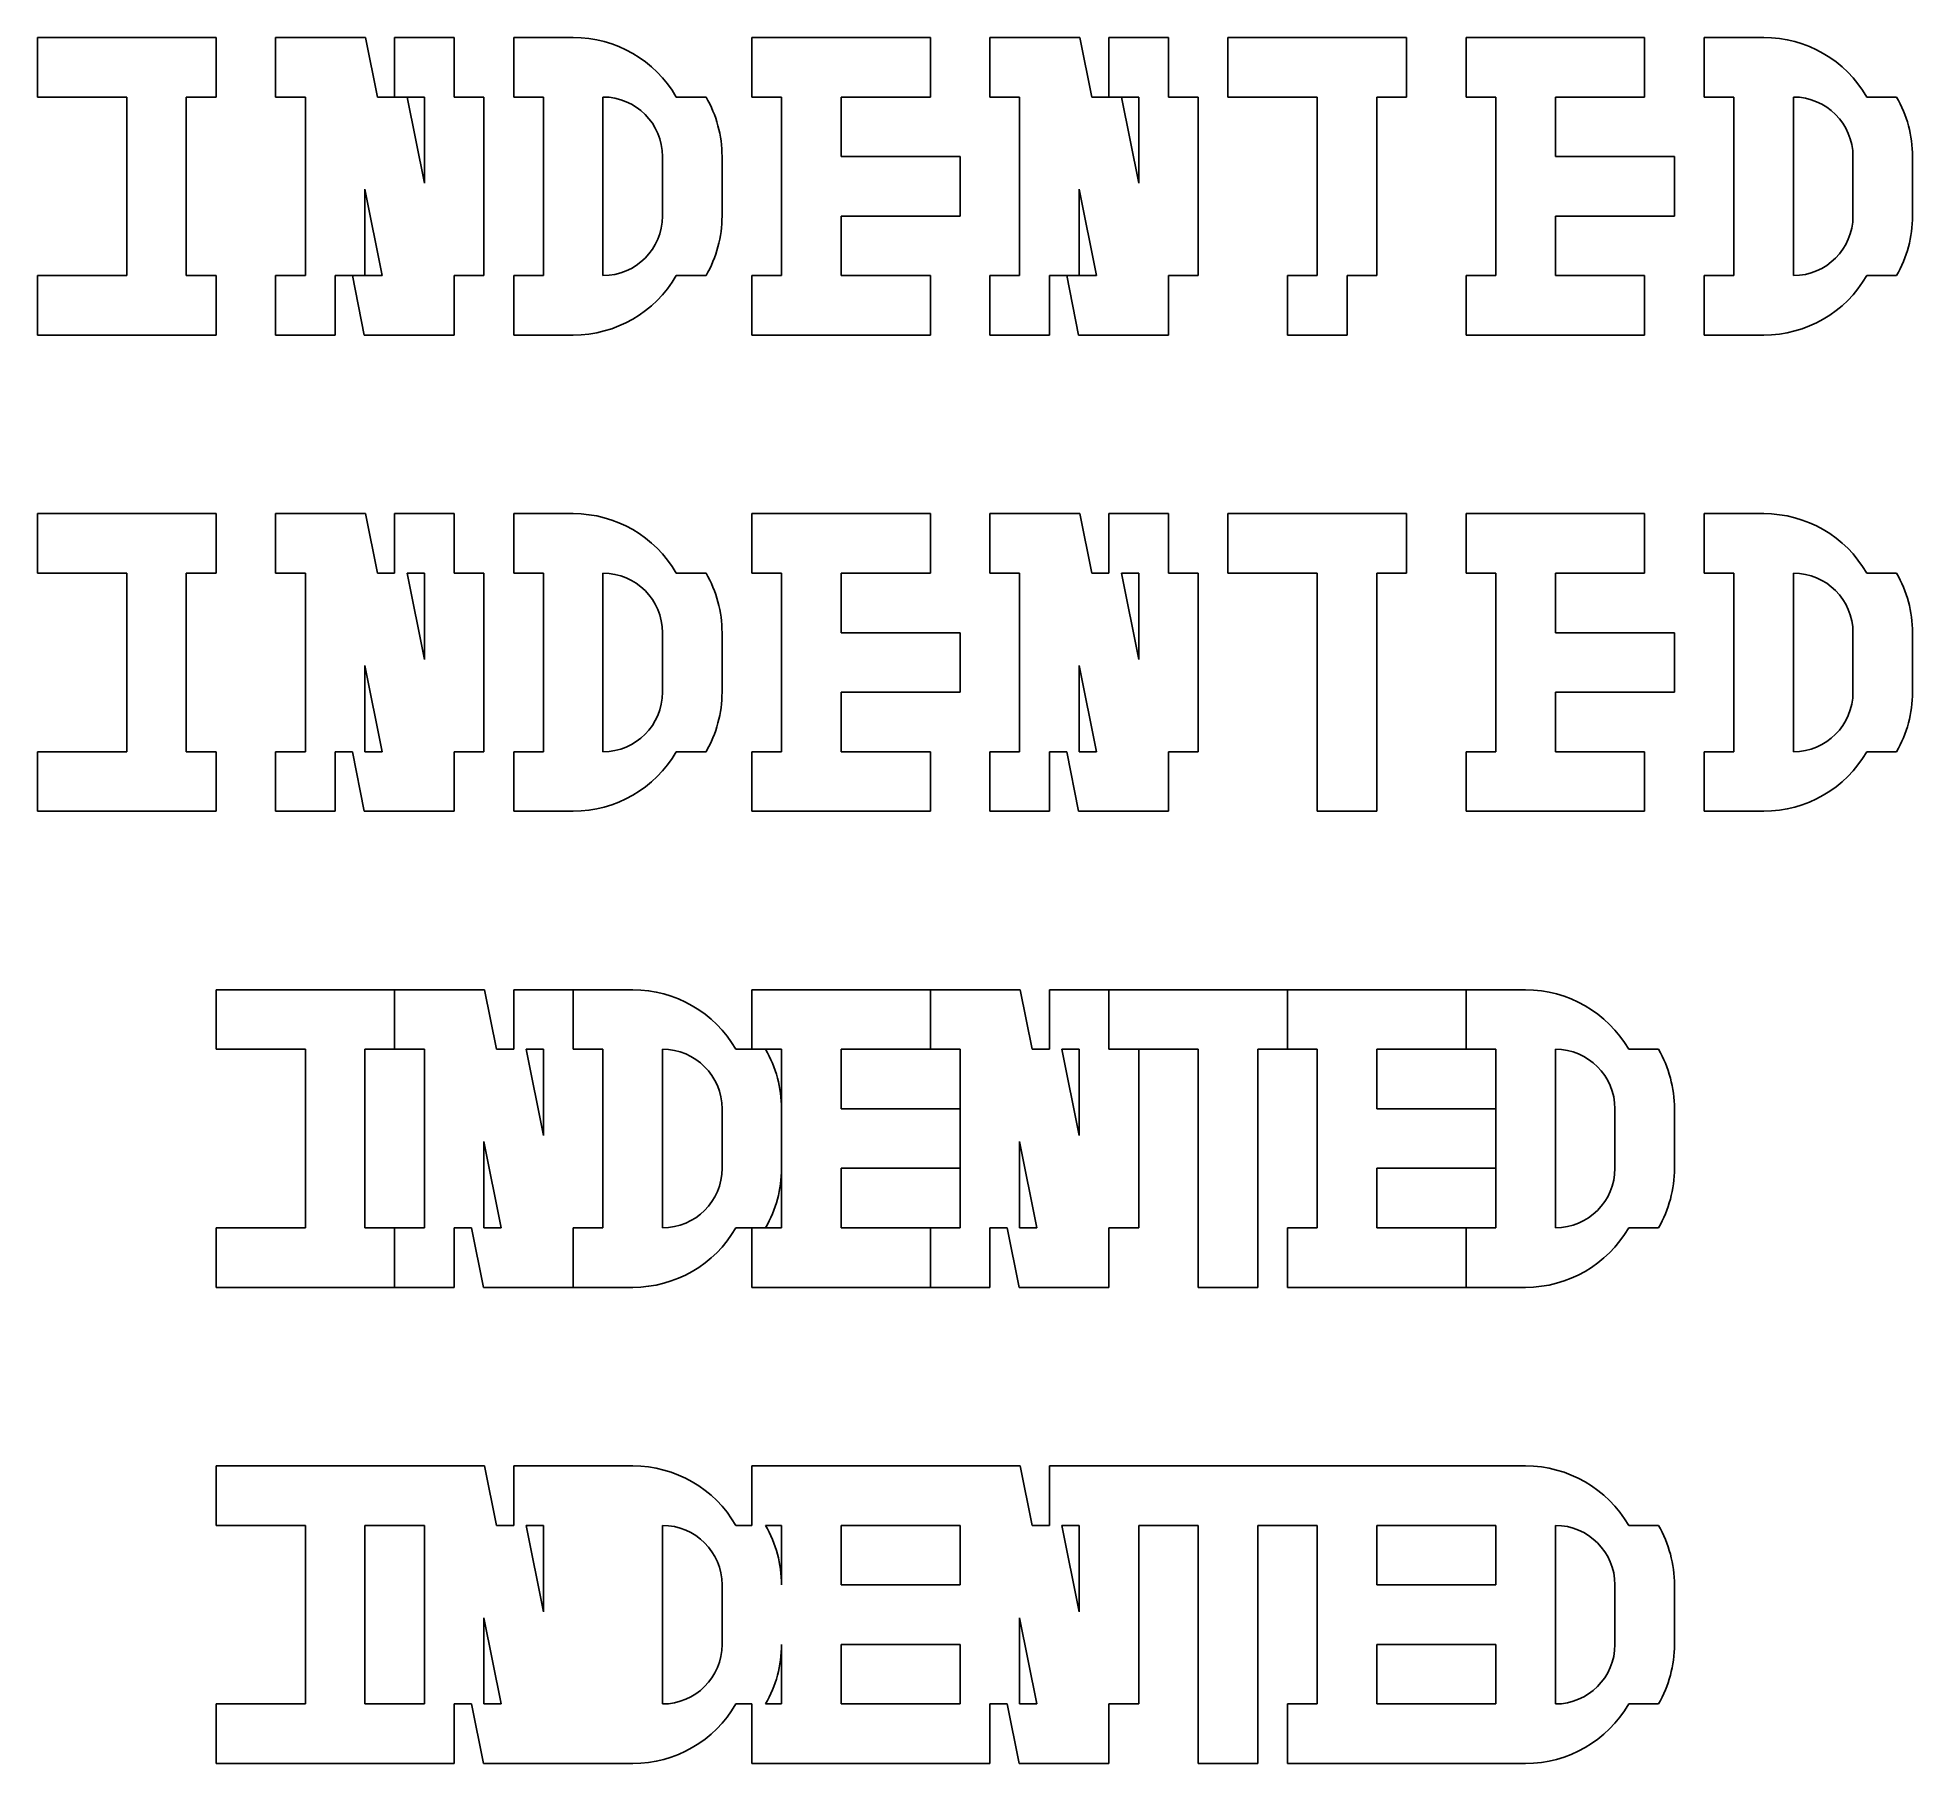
# Model space of a CAD drawing. Header units: millimetres. Extents: x 0 to 315, y -160 to 130.
import ezdxf

# ---------------------------------------------------------------- set-up
doc = ezdxf.new("R2010")
doc.units = ezdxf.units.MM

msp = doc.modelspace()

# ---------------------------------------------------------------- linework, layer by layer
for p, q in [((30, 130), (0, 130)), ((0, 130), (0, 120)), ((30, 120), (30, 130)), ((55.1, 130), (40, 130)), ((40, 130), (40, 120)), ((57.1, 120), (55.1, 130)), ((70, 130), (60, 130)), ((60, 130), (60, 120)), ((70, 120), (70, 130)), ((90, 130), (80, 130)), ((80, 130), (80, 120)), ((150, 130), (120, 130)), ((120, 130), (120, 120)), ((150, 120), (150, 130)), ((175.1, 130), (160, 130)), ((160, 130), (160, 120)), ((177.1, 120), (175.1, 130)), ((190, 130), (180, 130)), ((180, 130), (180, 120)), ((190, 120), (190, 130)), ((230, 130), (200, 130)), ((200, 130), (200, 120)), ((230, 120), (230, 130)), ((270, 130), (240, 130)), ((240, 130), (240, 120)), ((270, 120), (270, 130)), ((290, 130), (280, 130)), ((280, 130), (280, 120)), ((0, 120), (15, 120)), ((15, 120), (15, 90)), ((25, 90), (25, 120)), ((25, 120), (30, 120)), ((40, 120), (45, 120)), ((45, 120), (45, 90)), ((62.1, 120), (57.1, 120)), ((60, 120), (65, 120)), ((65, 105.5), (62.1, 120)), ((65, 120), (65, 105.5)), ((75, 120), (70, 120)), ((75, 90), (75, 120)), ((80, 120), (85, 120)), ((85, 120), (85, 90)), ((95, 90), (95, 120)), ((112.32, 120), (107.32, 120)), ((120, 120), (125, 120)), ((125, 120), (125, 90)), ((135, 110), (135, 120)), ((135, 120), (150, 120)), ((160, 120), (165, 120)), ((165, 120), (165, 90)), ((182.1, 120), (177.1, 120)), ((180, 120), (185, 120)), ((185, 105.5), (182.1, 120)), ((185, 120), (185, 105.5)), ((195, 120), (190, 120)), ((195, 90), (195, 120)), ((200, 120), (215, 120)), ((215, 120), (215, 90)), ((225, 120), (230, 120)), ((225, 90), (225, 120)), ((240, 120), (245, 120)), ((245, 120), (245, 90)), ((255, 110), (255, 120)), ((255, 120), (270, 120)), ((280, 120), (285, 120)), ((285, 120), (285, 90)), ((295, 90), (295, 120)), ((312.32, 120), (307.32, 120)), ((105, 110), (105, 100)), ((115, 100), (115, 110)), ((155, 110), (135, 110)), ((155, 100), (155, 110)), ((275, 110), (255, 110)), ((275, 100), (275, 110)), ((305, 110), (305, 100)), ((315, 100), (315, 110)), ((55, 90), (55, 104.5)), ((55, 104.5), (57.9, 90)), ((175, 90), (175, 104.5)), ((175, 104.5), (177.9, 90)), ((135, 90), (135, 100)), ((135, 100), (155, 100)), ((255, 90), (255, 100)), ((255, 100), (275, 100)), ((15, 90), (0, 90)), ((0, 90), (0, 80)), ((30, 90), (25, 90)), ((30, 80), (30, 90)), ((45, 90), (40, 90)), ((40, 90), (40, 80)), ((50, 80), (50, 90)), ((50, 90), (55, 90)), ((52.9, 90), (54.9, 80)), ((57.9, 90), (52.9, 90)), ((70, 80), (70, 90)), ((70, 90), (75, 90)), ((85, 90), (80, 90)), ((80, 90), (80, 80)), ((107.32, 90), (112.32, 90)), ((125, 90), (120, 90)), ((120, 90), (120, 80)), ((150, 90), (135, 90)), ((150, 80), (150, 90)), ((165, 90), (160, 90)), ((160, 90), (160, 80)), ((170, 80), (170, 90)), ((170, 90), (175, 90)), ((177.9, 90), (172.9, 90)), ((172.9, 90), (174.9, 80)), ((190, 80), (190, 90)), ((190, 90), (195, 90)), ((215, 90), (210, 90)), ((210, 90), (210, 80)), ((220, 80), (220, 90)), ((220, 90), (225, 90)), ((245, 90), (240, 90)), ((240, 90), (240, 80)), ((270, 90), (255, 90)), ((270, 80), (270, 90)), ((285, 90), (280, 90)), ((280, 90), (280, 80)), ((307.32, 90), (312.32, 90)), ((0, 80), (30, 80)), ((40, 80), (50, 80)), ((54.9, 80), (70, 80)), ((80, 80), (90, 80)), ((120, 80), (150, 80)), ((160, 80), (170, 80)), ((174.9, 80), (190, 80)), ((210, 80), (220, 80)), ((240, 80), (270, 80)), ((280, 80), (290, 80)), ((30, 50), (0, 50)), ((0, 50), (0, 40)), ((30, 40), (30, 50)), ((40, 50), (40, 40)), ((40, 50), (55.1, 50)), ((55.1, 50), (57.1, 40)), ((70, 50), (60, 50)), ((60, 40), (60, 50)), ((70, 40), (70, 50)), ((80, 50), (80, 40)), ((80, 50), (90, 50)), ((120, 50), (120, 40)), ((150, 50), (120, 50)), ((150, 40), (150, 50)), ((160, 50), (175.1, 50)), ((160, 50), (160, 40)), ((175.1, 50), (177.1, 40)), ((190, 50), (180, 50)), ((180, 40), (180, 50)), ((190, 40), (190, 50)), ((200, 50), (230, 50)), ((200, 40), (200, 50)), ((230, 50), (230, 40)), ((240, 50), (240, 40)), ((270, 50), (240, 50)), ((270, 40), (270, 50)), ((280, 50), (280, 40)), ((280, 50), (290, 50)), ((0, 40), (15, 40)), ((15, 40), (15, 10)), ((25, 10), (25, 40)), ((25, 40), (30, 40)), ((45, 40), (40, 40)), ((45, 40), (45, 10)), ((60, 40), (57.1, 40)), ((62.1, 40), (65, 25.5)), ((65, 40), (62.1, 40)), ((65, 25.5), (65, 40)), ((70, 40), (75, 40)), ((75, 10), (75, 40)), ((85, 40), (80, 40)), ((85, 40), (85, 10)), ((95, 40), (95, 10)), ((112.32, 40), (107.32, 40)), ((125, 40), (120, 40)), ((125, 40), (125, 10)), ((135, 30), (135, 40)), ((135, 40), (150, 40)), ((165, 40), (160, 40)), ((165, 40), (165, 10)), ((180, 40), (177.1, 40)), ((182.1, 40), (185, 25.5)), ((185, 40), (182.1, 40)), ((185, 25.5), (185, 40)), ((190, 40), (195, 40)), ((195, 10), (195, 40)), ((215, 40), (200, 40)), ((215, 0), (215, 40)), ((230, 40), (225, 40)), ((225, 40), (225, 0)), ((245, 40), (240, 40)), ((245, 40), (245, 10)), ((255, 40), (270, 40)), ((255, 30), (255, 40)), ((285, 40), (280, 40)), ((285, 40), (285, 10)), ((295, 40), (295, 10)), ((312.32, 40), (307.32, 40)), ((105, 30), (105, 20)), ((115, 30), (115, 20)), ((155, 30), (135, 30)), ((155, 20), (155, 30)), ((275, 30), (255, 30)), ((275, 20), (275, 30)), ((305, 30), (305, 20)), ((315, 30), (315, 20)), ((55, 24.5), (57.9, 10)), ((55, 10), (55, 24.5)), ((175, 24.5), (177.9, 10)), ((175, 10), (175, 24.5)), ((135, 10), (135, 20)), ((135, 20), (155, 20)), ((255, 10), (255, 20)), ((255, 20), (275, 20)), ((15, 10), (0, 10)), ((0, 10), (0, 0)), ((30, 10), (25, 10)), ((30, 0), (30, 10)), ((40, 10), (40, 0)), ((40, 10), (45, 10)), ((50, 0), (50, 10)), ((52.9, 10), (50, 10)), ((52.9, 10), (54.9, 0)), ((57.9, 10), (55, 10)), ((70, 0), (70, 10)), ((75, 10), (70, 10)), ((80, 10), (80, 0)), ((85, 10), (80, 10)), ((112.32, 10), (107.32, 10)), ((120, 10), (120, 0)), ((125, 10), (120, 10)), ((150, 10), (135, 10)), ((150, 0), (150, 10)), ((160, 10), (160, 0)), ((160, 10), (165, 10)), ((170, 0), (170, 10)), ((172.9, 10), (170, 10)), ((172.9, 10), (174.9, 0)), ((177.9, 10), (175, 10)), ((190, 0), (190, 10)), ((195, 10), (190, 10)), ((240, 10), (240, 0)), ((245, 10), (240, 10)), ((270, 10), (255, 10)), ((270, 0), (270, 10)), ((280, 10), (280, 0)), ((285, 10), (280, 10)), ((312.32, 10), (307.32, 10)), ((0, 0), (30, 0)), ((40, 0), (50, 0)), ((54.9, 0), (70, 0)), ((80, 0), (90, 0)), ((120, 0), (150, 0)), ((160, 0), (170, 0)), ((174.9, 0), (190, 0)), ((225, 0), (215, 0)), ((240, 0), (270, 0)), ((280, 0), (290, 0)), ((60, -30), (30, -30)), ((30, -30), (30, -40)), ((60, -30), (30, -30)), ((30, -30), (30, -40)), ((60, -40), (60, -30)), ((60, -30), (75.1, -30)), ((60, -30), (60, -40)), ((60, -40), (60, -30)), ((60, -30), (75.1, -30)), ((60, -30), (60, -40)), ((75.1, -30), (77.1, -40)), ((75.1, -30), (77.1, -40)), ((90, -30), (80, -30)), ((80, -40), (80, -30)), ((90, -30), (80, -30)), ((80, -40), (80, -30)), ((90, -30), (100, -30)), ((90, -30), (90, -40)), ((90, -40), (90, -30)), ((90, -30), (100, -30)), ((90, -30), (90, -40)), ((90, -40), (90, -30)), ((150, -30), (120, -30)), ((120, -30), (120, -40)), ((150, -30), (120, -30)), ((120, -30), (120, -40)), ((150, -40), (150, -30)), ((150, -30), (165.1, -30)), ((150, -30), (150, -40)), ((150, -40), (150, -30)), ((150, -30), (165.1, -30)), ((150, -30), (150, -40)), ((165.1, -30), (167.1, -40)), ((165.1, -30), (167.1, -40)), ((180, -30), (170, -30)), ((170, -40), (170, -30)), ((180, -30), (170, -30)), ((170, -40), (170, -30)), ((180, -30), (210, -30)), ((180, -40), (180, -30)), ((180, -40), (180, -30)), ((180, -30), (210, -30)), ((180, -40), (180, -30)), ((180, -40), (180, -30)), ((210, -30), (210, -40)), ((210, -30), (210, -40)), ((240, -30), (210, -30)), ((210, -30), (210, -40)), ((210, -30), (210, -40)), ((240, -30), (210, -30)), ((240, -40), (240, -30)), ((240, -30), (240, -40)), ((240, -30), (250, -30)), ((240, -40), (240, -30)), ((240, -30), (240, -40)), ((240, -30), (250, -30)), ((30, -40), (45, -40)), ((30, -40), (45, -40)), ((45, -40), (45, -70)), ((45, -40), (45, -70)), ((55, -40), (60, -40)), ((55, -70), (55, -40)), ((55, -40), (60, -40)), ((55, -70), (55, -40)), ((65, -40), (60, -40)), ((65, -40), (60, -40)), ((65, -40), (65, -70)), ((65, -40), (65, -70)), ((80, -40), (77.1, -40)), ((80, -40), (77.1, -40)), ((82.1, -40), (85, -54.5)), ((85, -40), (82.1, -40)), ((82.1, -40), (85, -54.5)), ((85, -40), (82.1, -40)), ((85, -54.5), (85, -40)), ((85, -54.5), (85, -40)), ((95, -40), (90, -40)), ((90, -40), (95, -40)), ((95, -40), (90, -40)), ((90, -40), (95, -40)), ((95, -40), (95, -70)), ((95, -70), (95, -40)), ((95, -40), (95, -70)), ((95, -70), (95, -40)), ((105, -40), (105, -70)), ((105, -40), (105, -70)), ((122.32, -40), (117.32, -40)), ((122.32, -40), (117.32, -40)), ((125, -40), (120, -40)), ((125, -40), (120, -40)), ((125, -40), (125, -70)), ((125, -40), (125, -70)), ((135, -40), (150, -40)), ((135, -50), (135, -40)), ((135, -40), (150, -40)), ((135, -50), (135, -40)), ((155, -40), (150, -40)), ((155, -40), (150, -40)), ((155, -40), (155, -70)), ((155, -40), (155, -70)), ((170, -40), (167.1, -40)), ((170, -40), (167.1, -40)), ((172.1, -40), (175, -54.5)), ((175, -40), (172.1, -40)), ((172.1, -40), (175, -54.5)), ((175, -40), (172.1, -40)), ((175, -54.5), (175, -40)), ((175, -54.5), (175, -40)), ((195, -40), (180, -40)), ((180, -40), (185, -40)), ((195, -40), (180, -40)), ((180, -40), (185, -40)), ((185, -70), (185, -40)), ((185, -70), (185, -40)), ((195, -80), (195, -40)), ((195, -80), (195, -40)), ((210, -40), (205, -40)), ((205, -40), (205, -80)), ((210, -40), (205, -40)), ((205, -40), (205, -80)), ((215, -40), (210, -40)), ((215, -40), (210, -40)), ((215, -40), (215, -70)), ((215, -40), (215, -70)), ((225, -40), (240, -40)), ((225, -50), (225, -40)), ((225, -40), (240, -40)), ((225, -50), (225, -40)), ((245, -40), (240, -40)), ((245, -40), (240, -40)), ((245, -40), (245, -70)), ((245, -40), (245, -70)), ((255, -40), (255, -70)), ((255, -40), (255, -70)), ((272.32, -40), (267.32, -40)), ((272.32, -40), (267.32, -40)), ((115, -50), (115, -60)), ((115, -50), (115, -60)), ((125, -50), (125, -60)), ((125, -50), (125, -60)), ((155, -50), (135, -50)), ((155, -50), (135, -50)), ((155, -60), (155, -50)), ((155, -60), (155, -50)), ((245, -50), (225, -50)), ((245, -50), (225, -50)), ((245, -60), (245, -50)), ((245, -60), (245, -50)), ((265, -50), (265, -60)), ((265, -50), (265, -60)), ((275, -50), (275, -60)), ((275, -50), (275, -60)), ((75, -70), (75, -55.5)), ((75, -55.5), (77.9, -70)), ((75, -70), (75, -55.5)), ((75, -55.5), (77.9, -70)), ((165, -55.5), (167.9, -70)), ((165, -70), (165, -55.5)), ((165, -55.5), (167.9, -70)), ((165, -70), (165, -55.5)), ((135, -60), (155, -60)), ((135, -70), (135, -60)), ((135, -60), (155, -60)), ((135, -70), (135, -60)), ((225, -70), (225, -60)), ((225, -60), (245, -60)), ((225, -70), (225, -60)), ((225, -60), (245, -60)), ((45, -70), (30, -70)), ((30, -70), (30, -80)), ((45, -70), (30, -70)), ((30, -70), (30, -80)), ((60, -70), (55, -70)), ((60, -70), (55, -70)), ((60, -80), (60, -70)), ((60, -70), (60, -80)), ((60, -70), (65, -70)), ((60, -80), (60, -70)), ((60, -70), (60, -80)), ((60, -70), (65, -70)), ((70, -80), (70, -70)), ((72.9, -70), (70, -70)), ((70, -80), (70, -70)), ((72.9, -70), (70, -70)), ((72.9, -70), (74.9, -80)), ((72.9, -70), (74.9, -80)), ((77.9, -70), (75, -70)), ((77.9, -70), (75, -70)), ((90, -70), (90, -80)), ((95, -70), (90, -70)), ((90, -80), (90, -70)), ((95, -70), (90, -70)), ((90, -70), (90, -80)), ((95, -70), (90, -70)), ((90, -80), (90, -70)), ((95, -70), (90, -70)), ((122.32, -70), (117.32, -70)), ((122.32, -70), (117.32, -70)), ((120, -70), (120, -80)), ((125, -70), (120, -70)), ((120, -70), (120, -80)), ((125, -70), (120, -70)), ((150, -70), (135, -70)), ((150, -70), (135, -70)), ((150, -80), (150, -70)), ((150, -70), (150, -80)), ((150, -70), (155, -70)), ((150, -80), (150, -70)), ((150, -70), (150, -80)), ((150, -70), (155, -70)), ((160, -80), (160, -70)), ((162.9, -70), (160, -70)), ((160, -80), (160, -70)), ((162.9, -70), (160, -70)), ((162.9, -70), (164.9, -80)), ((162.9, -70), (164.9, -80)), ((167.9, -70), (165, -70)), ((167.9, -70), (165, -70)), ((180, -80), (180, -70)), ((185, -70), (180, -70)), ((180, -80), (180, -70)), ((185, -70), (180, -70)), ((210, -70), (210, -80)), ((215, -70), (210, -70)), ((210, -70), (210, -80)), ((215, -70), (210, -70)), ((240, -70), (225, -70)), ((240, -70), (225, -70)), ((240, -80), (240, -70)), ((240, -70), (240, -80)), ((245, -70), (240, -70)), ((240, -80), (240, -70)), ((240, -70), (240, -80)), ((245, -70), (240, -70)), ((272.32, -70), (267.32, -70)), ((272.32, -70), (267.32, -70)), ((30, -80), (60, -80)), ((30, -80), (60, -80)), ((60, -80), (70, -80)), ((60, -80), (70, -80)), ((74.9, -80), (90, -80)), ((74.9, -80), (90, -80)), ((90, -80), (100, -80)), ((90, -80), (100, -80)), ((120, -80), (150, -80)), ((120, -80), (150, -80)), ((150, -80), (160, -80)), ((150, -80), (160, -80)), ((164.9, -80), (180, -80)), ((164.9, -80), (180, -80)), ((205, -80), (195, -80)), ((205, -80), (195, -80)), ((210, -80), (240, -80)), ((210, -80), (240, -80)), ((240, -80), (250, -80)), ((240, -80), (250, -80)), ((60, -110), (30, -110)), ((30, -110), (30, -120)), ((60, -110), (30, -110)), ((30, -110), (30, -120)), ((60, -110), (75.1, -110)), ((75.1, -110), (60, -110)), ((75.1, -110), (77.1, -120)), ((77.1, -120), (75.1, -110)), ((90, -110), (80, -110)), ((80, -120), (80, -110)), ((90, -110), (80, -110)), ((80, -110), (80, -120)), ((90, -110), (100, -110)), ((100, -110), (90, -110)), ((150, -110), (120, -110)), ((120, -110), (120, -120)), ((150, -110), (120, -110)), ((120, -110), (120, -120)), ((150, -110), (165.1, -110)), ((165.1, -110), (150, -110)), ((165.1, -110), (167.1, -120)), ((167.1, -120), (165.1, -110)), ((180, -110), (170, -110)), ((170, -120), (170, -110)), ((180, -110), (170, -110)), ((170, -110), (170, -120)), ((180, -110), (210, -110)), ((210, -110), (180, -110)), ((240, -110), (210, -110)), ((240, -110), (210, -110)), ((240, -110), (250, -110)), ((250, -110), (240, -110)), ((30, -120), (45, -120)), ((30, -120), (45, -120)), ((45, -120), (45, -150)), ((45, -120), (45, -150)), ((55, -120), (60, -120)), ((55, -150), (55, -120)), ((55, -150), (55, -120)), ((55, -120), (60, -120)), ((65, -120), (60, -120)), ((60, -120), (65, -120)), ((65, -120), (65, -150)), ((65, -120), (65, -150)), ((80, -120), (77.1, -120)), ((80, -120), (77.1, -120)), ((82.1, -120), (85, -134.5)), ((85, -120), (82.1, -120)), ((82.1, -120), (85, -120)), ((85, -134.5), (82.1, -120)), ((85, -134.5), (85, -120)), ((85, -120), (85, -134.5)), ((105, -120), (105, -150)), ((105, -150), (105, -120)), ((120, -120), (117.32, -120)), ((122.32, -120), (125, -120)), ((125, -120), (125, -130)), ((135, -120), (150, -120)), ((135, -130), (135, -120)), ((135, -130), (135, -120)), ((135, -120), (150, -120)), ((155, -120), (150, -120)), ((150, -120), (155, -120)), ((155, -120), (155, -130)), ((170, -120), (167.1, -120)), ((170, -120), (167.1, -120)), ((172.1, -120), (175, -134.5)), ((175, -120), (172.1, -120)), ((172.1, -120), (175, -120)), ((175, -134.5), (172.1, -120)), ((175, -134.5), (175, -120)), ((175, -120), (175, -134.5)), ((195, -120), (185, -120)), ((185, -150), (185, -120)), ((185, -150), (185, -120)), ((185, -120), (185, -120)), ((195, -160), (195, -120)), ((195, -120), (195, -160)), ((210, -120), (205, -120)), ((205, -120), (205, -160)), ((205, -160), (205, -120)), ((205, -120), (210, -120)), ((215, -120), (210, -120)), ((210, -120), (215, -120)), ((215, -120), (215, -150)), ((215, -120), (215, -150)), ((225, -120), (240, -120)), ((225, -130), (225, -120)), ((225, -130), (225, -120)), ((225, -120), (240, -120)), ((245, -120), (240, -120)), ((240, -120), (245, -120)), ((245, -130), (245, -120)), ((255, -120), (255, -150)), ((255, -150), (255, -120)), ((272.32, -120), (267.32, -120)), ((272.32, -120), (267.32, -120)), ((115, -130), (115, -140)), ((115, -130), (115, -140)), ((155, -130), (135, -130)), ((155, -130), (135, -130)), ((245, -130), (225, -130)), ((245, -130), (225, -130)), ((265, -130), (265, -140)), ((265, -130), (265, -140)), ((275, -130), (275, -140)), ((275, -140), (275, -130)), ((75, -150), (75, -135.5)), ((75, -135.5), (77.9, -150)), ((75, -150), (75, -135.5)), ((75, -135.5), (77.9, -150)), ((165, -135.5), (167.9, -150)), ((165, -150), (165, -135.5)), ((165, -150), (165, -135.5)), ((165, -135.5), (167.9, -150)), ((125, -140), (125, -150)), ((135, -140), (155, -140)), ((135, -150), (135, -140)), ((135, -150), (135, -140)), ((135, -140), (155, -140)), ((155, -150), (155, -140)), ((225, -150), (225, -140)), ((225, -140), (245, -140)), ((225, -150), (225, -140)), ((225, -140), (245, -140)), ((245, -140), (245, -150)), ((45, -150), (30, -150)), ((30, -150), (30, -160)), ((45, -150), (30, -150)), ((30, -150), (30, -160)), ((60, -150), (55, -150)), ((60, -150), (55, -150)), ((60, -150), (65, -150)), ((65, -150), (60, -150)), ((70, -160), (70, -150)), ((72.9, -150), (70, -150)), ((70, -160), (70, -150)), ((70, -150), (72.9, -150)), ((72.9, -150), (74.9, -160)), ((72.9, -150), (74.9, -160)), ((77.9, -150), (75, -150)), ((77.9, -150), (75, -150)), ((117.32, -150), (120, -150)), ((120, -150), (120, -160)), ((120, -150), (120, -160)), ((125, -150), (122.32, -150)), ((150, -150), (135, -150)), ((150, -150), (135, -150)), ((150, -150), (155, -150)), ((155, -150), (150, -150)), ((160, -160), (160, -150)), ((162.9, -150), (160, -150)), ((160, -160), (160, -150)), ((160, -150), (162.9, -150)), ((162.9, -150), (164.9, -160)), ((162.9, -150), (164.9, -160)), ((167.9, -150), (165, -150)), ((167.9, -150), (165, -150)), ((180, -160), (180, -150)), ((185, -150), (180, -150)), ((180, -160), (180, -150)), ((180, -150), (185, -150)), ((210, -150), (210, -160)), ((215, -150), (210, -150)), ((215, -150), (210, -150)), ((210, -150), (210, -160)), ((240, -150), (225, -150)), ((240, -150), (225, -150)), ((245, -150), (240, -150)), ((245, -150), (240, -150)), ((272.32, -150), (267.32, -150)), ((267.32, -150), (272.32, -150)), ((30, -160), (60, -160)), ((30, -160), (60, -160)), ((60, -160), (70, -160)), ((60, -160), (70, -160)), ((74.9, -160), (90, -160)), ((74.9, -160), (90, -160)), ((90, -160), (100, -160)), ((90, -160), (100, -160)), ((120, -160), (150, -160)), ((120, -160), (150, -160)), ((150, -160), (160, -160)), ((150, -160), (160, -160)), ((164.9, -160), (180, -160)), ((164.9, -160), (180, -160)), ((205, -160), (195, -160)), ((195, -160), (205, -160)), ((210, -160), (240, -160)), ((210, -160), (240, -160)), ((240, -160), (250, -160)), ((240, -160), (250, -160))]:
    msp.add_line(p, q)
for centre, radius, start, end in [((90, 110), 20, 30, 90), ((290, 110), 20, 30, 90), ((95, 110), 20, 360, 30), ((295, 110), 20, 360, 30), ((95, 100), 20, 330, 0), ((295, 100), 20, 330, 0), ((90, 100), 20, 270, 330), ((290, 100), 20, 270, 330), ((90, 30), 20, 30, 90), ((290, 30), 20, 30, 90), ((95, 30), 10, 0, 90), ((95, 30), 20, 0, 30), ((295, 30), 10, 0, 90), ((295, 30), 20, 0, 30), ((95, 20), 10, 270, 0), ((95, 20), 20, 330, 0), ((295, 20), 10, 270, 0), ((295, 20), 20, 330, 0), ((90, 20), 20, 270, 330), ((290, 20), 20, 270, 330), ((100, -50), 20, 30, 90), ((100, -50), 20, 30, 90), ((250, -50), 20, 30, 90), ((250, -50), 20, 30, 90), ((105, -50), 10, 0, 90), ((105, -50), 10, 0, 90), ((105, -50), 20, 0, 30), ((105, -50), 20, 0, 30), ((255, -50), 10, 0, 90), ((255, -50), 10, 0, 90), ((255, -50), 20, 0, 30), ((255, -50), 20, 0, 30), ((105, -60), 10, 270, 0), ((105, -60), 10, 270, 0), ((105, -60), 20, 330, 0), ((105, -60), 20, 330, 0), ((255, -60), 10, 270, 0), ((255, -60), 10, 270, 0), ((255, -60), 20, 330, 0), ((255, -60), 20, 330, 0), ((100, -60), 20, 270, 330), ((100, -60), 20, 270, 330), ((250, -60), 20, 270, 330), ((250, -60), 20, 270, 330), ((100, -130), 20, 30, 90), ((100, -130), 20, 30, 90), ((250, -130), 20, 30, 90), ((250, -130), 20, 30, 90), ((105, -130), 10, 0, 90), ((105, -130), 20, 0, 30), ((105, -130), 20, 360, 30), ((255, -130), 10, 0, 90), ((255, -130), 20, 0, 30), ((255, -130), 20, 360, 30), ((105, -140), 10, 270, 0), ((105, -140), 20, 330, 0), ((105, -140), 20, 330, 0), ((255, -140), 10, 270, 0), ((255, -140), 20, 330, 0), ((255, -140), 20, 330, 0), ((100, -140), 20, 270, 330), ((250, -140), 20, 270, 330), ((250, -140), 20, 270, 330)]:
    msp.add_arc(centre, radius, start, end)
at = {"extrusion": (0, 0, -1)}
for centre, start, end in [((-95, 110), 90, 180), ((-295, 110), 90, 180), ((-95, 100), 180, 270), ((-295, 100), 180, 270), ((-105, -130), 90, 180), ((-255, -130), 90, 180), ((-105, -140), 180, 270), ((-255, -140), 180, 270)]:
    msp.add_arc(centre, 10, start, end, dxfattribs=at)

doc.saveas('drawing.dxf')
